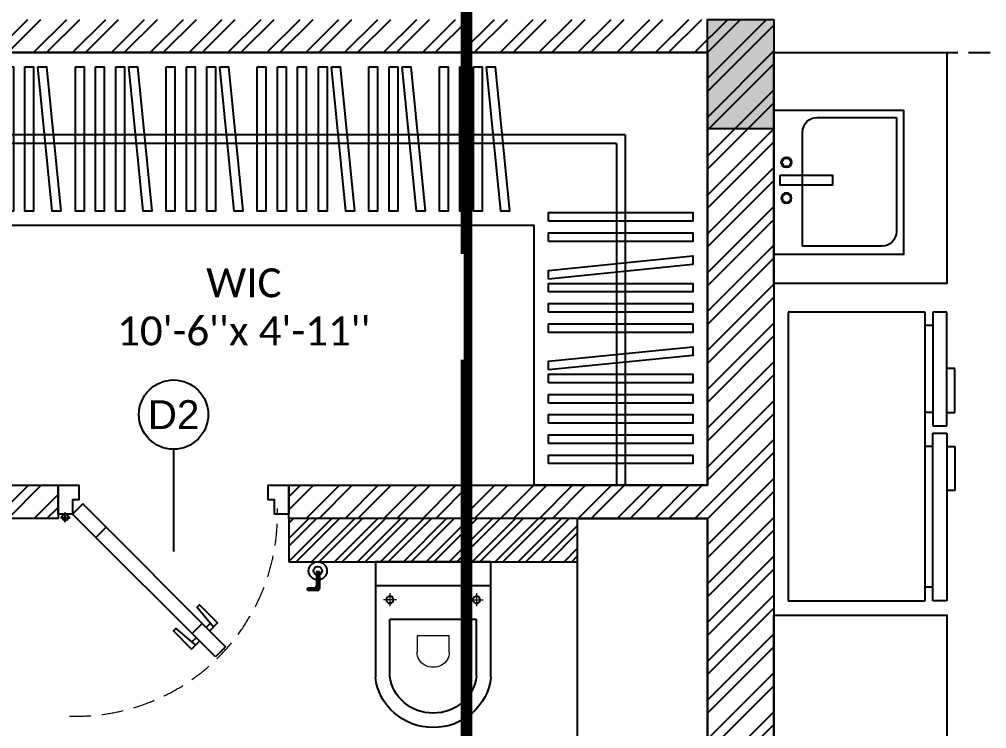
# Model space of a CAD drawing. Header units: millimetres. Extents: x -620 to 116137, y -21481 to 17722.
# Drawn here: x 5926 to 9278, y 2287 to 4745 of the extents above; entities that cross this region are included whole.
import ezdxf
from ezdxf.enums import TextEntityAlignment as Align

# ---------------------------------------------------------------- set-up
doc = ezdxf.new("R2010")
doc.units = ezdxf.units.MM
doc.header["$LTSCALE"] = 150
doc.linetypes.add('1625_East Villa$0$DASHED', pattern=[0.75, 0.5, -0.25])
doc.linetypes.add('1625E_Roof Plan$0$DASHED', pattern=[0.75, 0.5, -0.25])
for name, color, linetype in [('1625_East Villa$0$ad-Door', 11, 'Continuous'), ('1625_East Villa$0$ad-Furniture', 8, 'Continuous'), ('1625_East Villa$0$ad-Ledge wall', 6, 'Continuous'), ('1625_East Villa$0$ad-Text main', 7, 'Continuous'), ('1625_East Villa$0$ad-Text Main_Door&window Label', 7, 'Continuous'), ('1625_East Villa$0$ad-Toilet fixtures', 8, 'Continuous'), ('1625_East Villa$0$ad-Wall', 240, 'Continuous'), ('1625_East Villa$0$ad-Wall hatch', 8, 'Continuous'), ('1625E_Columns$0$ad-Column', 3, 'Continuous'), ('1625E_Columns$0$ad-Column Hatch', 125, 'Continuous')]:
    doc.layers.add(name, color=color, linetype=linetype)
doc.layers.add('1625E_Roof Plan$0$ad-Primary Roof', color=5, linetype='Continuous', true_color=0x0000ff)
doc.styles.add('1625_East Villa$0$New Text Style', font='arial.ttf', dxfattribs={"height": 100})
doc.styles.add('1625_East Villa$1$Standard', font='calibril.ttf')

# ---------------------------------------------------------------- blocks, each defined once
blk = doc.blocks.new('1625_East Villa$0$zw$3849')
at = {"layer": '1625_East Villa$0$ad-Text main', "insert": (6703.796731557697, 3747.816681519151), "char_height": 100, "width": 1424.19466972645, "attachment_point": 5, "style": '1625_East Villa$1$Standard', "bg_fill": 2}
blk.add_mtext("WIC\\P10'-6''x 4'-11''", dxfattribs=at)
blk = doc.blocks.new('*U158')
for p, q in [((25.0000059036538, -127.7631730592529), (24.99999398551881, -94.44736553418443)), ((8.342096242122352, -111.1052752888481), (41.65790377091616, -111.105263179792)), ((528.491062666346, -477.9640026320302), (513.583090399921, -492.8719856664759)), ((463.3193416887369, -543.1357236096445), (478.2273247231839, -528.2277513432183))]:
    blk.add_line(p, q)
for points in [[(50, -100), (0, -100), (0, 0), (71.42857142857247, 0), (71.42857142857247, -35.71428571428623), (71.42857142857247, -50), (50, -50)], [(750, -100), (750, -50), (728.5714285714275, -50), (728.5714285714275, -35.71428571428623), (728.5714285714275, 0), (800, 0), (800, -100)], [(50.00000000011277, -100.0000000027585), (130.8122035642893, -180.812203566935), (166.1675426236128, -145.4568645076063), (85.35533905943629, -64.64466094342983)], [(130.8122035642893, -180.812203566935), (464.1625432671865, -514.1625432698104), (499.5178823265177, -478.8072042104842), (166.1675426236128, -145.4568645076063)], [(544.97474683137, -594.974746833985), (464.1625432671865, -514.1625432698104), (499.5178823265177, -478.8072042104842), (580.3300858906929, -559.6194077746569)]]:
    blk.add_lwpolyline(points, close=True)
for points in [[(525.3620113717334, -504.6508981189847), (552.8461404387757, -477.166749275856), (490.0252287954676, -414.3458827808353), (482.1726203522089, -422.1984966990426), (539.1799339230577, -490.8329655939988)], [(490.0062371756908, -540.0066723150273), (462.5220883325666, -567.4908013820753), (399.7012218375387, -504.6698897387641), (407.5538357557507, -496.8172812955061), (476.1883046507093, -553.8245948663522)]]:
    blk.add_lwpolyline(points)
blk.add_circle((25, -111.1052691737841), 11.10526917378428)
at = {"color": 8, "linetype": '1625_East Villa$0$DASHED', "lineweight": 0}
blk.add_arc((62.07843624943052, -102.0784362494487), 698.2706971477724, 268.1880779259812, 1.811922074277338, dxfattribs=at)
at = {"layer": '1625_East Villa$0$ad-Text Main_Door&window Label'}
blk.add_line((400, 125), (400, -229.9999999999999), dxfattribs=at)
blk.add_circle((400.2822622975887, 244.9996680328548), 120, dxfattribs=at)
at = {"layer": '1625_East Villa$0$ad-Text Main_Door&window Label', "style": '1625_East Villa$0$New Text Style'}
blk.add_attdef('D1', text='', height=100, dxfattribs=at).set_placement((400.2822622975887, 244.9996680328548), align=Align.MIDDLE_CENTER)
blk = doc.blocks.new('1625_East Villa$0$zw$42B5')
at = {"layer": '1625_East Villa$0$ad-Wall hatch', "transparency": 33554610}
h = blk.add_hatch(dxfattribs=at)
h.set_pattern_fill('ANSI32', color=256, scale=10)
h.set_pattern_definition([(45, (-1040635.140901814, 674820.02437918), (-67.35192090801866, 67.35192090801866), []), (45, (-1040590.239601813, 674820.02437918), (-67.35192090801866, 67.35192090801866), [])])
h.paths.add_polyline_path([(12120, 13620), (12120, 10220), (11890, 10220), (11890, 13390), (7240, 13390), (7240, 8645), (4245, 8645), (4245, 8875), (4445, 8875), (4445, 9370), (4560, 9370), (4560, 8760), (7010, 8760), (7010, 10500), (6360, 10500), (6360, 10615), (7010, 10615), (7010, 13390), (4560, 13390), (4560, 10615), (5560, 10615), (5560, 10500), (4445, 10500), (4445, 13390), (230, 13390), (230, 8875), (3345, 8875), (3345, 8645), (3060, 8645), (3060, 4745), (3345.000000356697, 4745), (3345.000000356697, 4515), (230, 4515), (230, 230), (4995, 230), (4995, 3130), (6060, 3130), (6060, 3015), (5110, 3015), (5110, 230), (8310, 230.0000000000073), (8310, 3015.000000000007), (6860, 3015), (6860, 3130), (8310, 3130.000000000007), (8310, 4630.000000000007), (5110, 4630), (5110, 3930), (4995, 3930), (4995, 4515), (4245, 4515), (4245, 4745), (8540, 4745.000000000007), (8540, 230.0000000000073), (9240, 230.0000000000073), (9240, 7.275957614183426e-12), (0, 0), (0, 4745), (2830, 4745), (2830, 8645), (0, 8645), (0, 13620)])
at = {"layer": '1625_East Villa$0$ad-Wall hatch'}
h = blk.add_hatch(dxfattribs=at)
h.set_pattern_fill('ANSI32', color=256, scale=149.9999999999999, angle=179.9999999999999)
h.set_pattern_definition([(44.99999999999985, (54228.00381426697, -6007.237460989194), (-39.77475644174321, 39.77475644174339), []), (44.99999999999985, (54254.52031851697, -6007.237460989194), (-39.77475644174321, 39.77475644174339), [])])
h.paths.add_polyline_path([(6860, 2865.000000001746), (7860, 2865.000000001744), (7860, 3014.999999999882), (6860, 3014.999999999884)])
at = {"layer": '1625_East Villa$0$ad-Ledge wall'}
blk.add_lwpolyline([(6859.999999999999, 2865.000000001748), (7859.999999999999, 2865.000000001746), (7859.999999999999, 3014.999999999884), (6859.999999999999, 3014.999999999885)], close=True, dxfattribs=at)
at = {"layer": '1625_East Villa$0$ad-Wall'}
for points in [[(3345.000000356697, 4745), (3345.000000356697, 4515), (230, 4515), (230, 230), (4995, 230), (4995, 3130), (6060, 3130), (6060, 3015), (5110, 3015), (5110, 230), (8310, 230.0000000000073), (8310, 3015.000000000007), (6860, 3015), (6860, 3130), (8310, 3130.000000000007), (8310, 4630.000000000007), (5110, 4630), (5110, 3930), (4995, 3930), (4995, 4515), (4245, 4515), (4245, 4745)], [(8540, 4745.000000000007), (8540, 230.0000000000073), (9240, 230.0000000000073), (9240, 7.275957614183426e-12), (0, 0), (0, 4745)]]:
    blk.add_lwpolyline(points, dxfattribs=at)
at = {"layer": '1625_East Villa$0$ad-Door', "ltscale": 5, "rotation": 359.9999999999999}
blk.add_blockref('*U158', (6060, 3130), dxfattribs=at).add_auto_attribs({'D1': 'D2'})
blk = doc.blocks.new('1625E_Roof Plan')
at = {"layer": '1625E_Roof Plan$0$ad-Primary Roof', "linetype": '1625E_Roof Plan$0$DASHED', "ltscale": 2, "const_width": 40}
blk.add_lwpolyline([(7474.999999999998, 9769.999999999829), (7474.99999999999, 2254.999999999714)], dxfattribs=at)
blk = doc.blocks.new('1625E_Columns$0$zw$6AA0')
at = {"layer": '1625E_Columns$0$ad-Column Hatch', "transparency": 33554687}
h = blk.add_hatch(color=256, dxfattribs=at)
h.dxf.hatch_style = 1
h.paths.add_polyline_path([(0, -230), (380, -230), (380, -1.837589179356682e-14), (0, 0)])
at = {"layer": '1625E_Columns$0$ad-Column'}
blk.add_lwpolyline([(0, -230), (380, -230), (380, -1.837589179356682e-14), (0, 0)], close=True, dxfattribs=at)
blk = doc.blocks.new('1625E_Columns')
at = {"layer": '1625E_Columns$0$ad-Column', "xscale": -1, "rotation": 90}
blk.add_blockref('1625E_Columns$0$zw$6AA0', (8309.999999999953, 4744.999999999953), dxfattribs=at)
blk = doc.blocks.new('1625_East Villa$0$6 U T S R N_Typical Floor Plan$0$3BHK+_A$0$ad_Commode')
for p, q in [((399.6706008182064, 200), (4.620233085006475e-10, 200)), ((4.620233085006475e-10, 200), (-4.620233085006475e-10, -200)), ((81.74245162542411, -200), (81.74245162542411, 200)), ((396.4633567371893, 150), (199.8481814884817, 150)), ((199.8481814884817, 150), (199.8481814875568, -150.0379546649801)), ((396.4633567371893, -150.0379546649801), (199.8481814884817, -150.0379546649801)), ((-4.620233085006475e-10, -200), (399.6706008182064, -200))]:
    blk.add_line(p, q)
at = {"lineweight": 9}
for p, q in [((131.7044969985382, 127.4423358831591), (131.7044969985382, 172.633573446803)), ((109.1086804683109, 150.037954664982), (154.3003135277486, 150.037954664982)), ((313.4328951211735, 55.11006852844548), (256.4352995517054, 55.11006852844548)), ((256.4352995517054, 55.11006852844548), (256.4352995507813, -55.11006852844548)), ((256.4352995507813, -55.11006852844548), (313.4328951202494, -55.11006852844548)), ((131.7044969985391, -127.4423358831591), (131.7044969985391, -172.633573446803)), ((109.1086804683109, -150.0379546649801), (154.3003135277486, -150.0379546649801))]:
    blk.add_line(p, q, dxfattribs=at)
at = {"extrusion": (0, 0, -1)}
for centre, major_axis, ratio, start_param, end_param in [((379.8182030539838, 0), (-1.522057559542006e-10, 201.0454117741172), 0.9695551076431269, 0.1020234435208858, 3.039569210070464), ((131.7044969974286, 150.037954664982), (-8.693085949489308, 8.693085949489307), 0.999999999979092, 0.7853981634079023, 7.068583470587487), ((379.879671969471, -0.01897733249094813), (-7.548545559496346e-12, 151.0112413385082), 0.9595384438136876, 0.1146996409989267, 3.026893012590963), ((131.7044969974295, -150.0379546649801), (-8.693085949582546, -8.693085949582548), 0.9999999999576415, 2.356194490171165, 8.639379797350752)]:
    blk.add_ellipse(centre, major_axis=major_axis, ratio=ratio, start_param=start_param, end_param=end_param, dxfattribs=at)
at = {"lineweight": 9, "extrusion": (0, 0, -1)}
blk.add_ellipse((316.690741664949, 7.275957614183426e-12), major_axis=(2.687571908795546e-09, 55.23163606025807), ratio=0.8895124107890985, start_param=-0.06636047751317187, end_param=3.207953131012426, dxfattribs=at)
blk = doc.blocks.new('1625_East Villa$0$Typical floor plan$0$239E All Floor Plans$0$ad_Faucet')
at = {"ltscale": 25}
h = blk.add_hatch(dxfattribs=at)
h.set_pattern_fill('ANSI31', color=256, style=0)
h.set_pattern_definition([(45, (608.5188785076592, -980.8487081915013), (-0.0883883476483184, 0.0883883476483185), [])])
h.paths.add_polyline_path([(1.788000405152098, 0.2334000000118976, -0.1018393670506735), (1.836037223870859, 0, -0.0826329934570578), (1.804187839641053, -0.1913999999960651), (2.475199593564178, -0.1913999999960651, 0.0386059238638351), (2.4900000000016, 0, 0.0471813937142705), (2.467926588147626, 0.2334000000118976)])
h.paths.add_polyline_path([(1.314099999965037, -0.1913999999960651), (1.804187839641053, -0.1913999999960651, 0.0826329934570578), (1.836037223870859, 0, 0.1018393670506735), (1.788000405152098, 0.2334000000118976), (1.314099999965037, 0.2334000000118976)])
h.paths.add_polyline_path([(2.467926588147626, 0.2334000000118977, -0.0471813937142705), (2.4900000000016, 0, -0.0386059238638351), (2.475199593564178, -0.1913999999960651), (3.297700000000987, -0.1913999999960651, -0.4142135623735685), (3.585700000001451, -0.4793999999960655), (3.585700000001451, -0.6449999999895227), (3.585700000001451, -1.182468144909289, -0.836395714057409), (3.920500000012906, -1.242599999997764), (3.920500000012906, -0.6449999999895227), (3.920500000012906, -0.0545999999885681, 0.4142135623735689), (3.632500000012906, 0.2334000000118976)])
for p, q in [((1.314099999965037, -0.1913999999960651), (1.314099999965037, 0.2334000000118976)), ((1.314099999965037, 0.2334000000118976), (3.632500000012441, 0.2334000000118976)), ((1.314099999965037, -0.1913999999960651), (3.297700000000987, -0.1913999999960651)), ((3.585700000001451, -0.479399999996531), (3.585700000001451, -0.6449999999895227)), ((3.585700000001451, -0.6449999999895227), (3.585700000001451, -1.274999999994179)), ((3.920500000012906, -0.05459999998856799), (3.920500000012906, -0.6449999999895227)), ((3.920500000012906, -0.6449999999895227), (3.920500000012906, -1.274999999994179))]:
    blk.add_line(p, q)
for centre, radius in [((1.2450000000008, 0), 1.2450000000008), ((1.2450000000008, 0), 0.5910372238700602), ((3.747700000012627, -1.242599999997764), 0.1728000000000065)]:
    blk.add_circle(centre, radius)
for centre in [(3.632500000012441, -0.05459999998856799), (3.297700000000987, -0.479399999996531)]:
    blk.add_arc(centre, 0.2880000000000001, 0, 90)
blk = doc.blocks.new('1625_East Villa$0$A$Cde641b5f')
at = {"layer": '1625_East Villa$0$ad-Furniture'}
for p, q in [((-285.0000000000009, -285), (-3200, -285)), ((-285.0000000000009, -285), (-285.0000000000009, -1500)), ((-315.0000000000009, -315.0000000000009), (-3200, -315.0000000000009)), ((-315.0000000000009, -315.0000000000009), (-315.0000000000009, -1500))]:
    blk.add_line(p, q, dxfattribs=at)
for points in [[(-9.094947017729282e-13, -1500), (-600, -1500), (-600, -600), (-3200.000000000001, -600), (-3200.000000000001, 0), (0, 0)], [(-3134.979908483801, -49.99999999813735), (-3104.979908483801, -49.99999999813735), (-3104.979908483801, -550.0000000018631), (-3134.979908483801, -549.9999999981378)], [(-3064.979908483801, -49.99999999813826), (-3034.979908483801, -49.99999999813826), (-3034.979908483801, -549.9999999981374), (-3064.979908483801, -549.9999999981374)], [(-2994.979908483801, -49.99999999813826), (-2964.979908483801, -49.99999999813826), (-2964.979908483801, -549.9999999981378), (-2994.979908483801, -549.9999999981378)], [(-2949.979908483801, -49.99999999813735), (-2919.979908483801, -49.99999999813735), (-2869.979908483801, -549.9999999981374), (-2899.979908483801, -549.9999999981374)], [(-2819.979908483801, -49.99999999813735), (-2789.979908483801, -49.99999999813735), (-2789.979908483801, -550.0000000018626), (-2819.979908483801, -549.9999999981374)], [(-2749.979908483801, -49.99999999813735), (-2719.979908483801, -49.99999999813735), (-2719.979908483801, -549.9999999981374), (-2749.979908483801, -549.9999999981374)], [(-2679.979908483801, -49.99999999813735), (-2649.979908483801, -49.99999999813735), (-2649.979908483801, -549.9999999981378), (-2679.979908483801, -549.9999999981378)], [(-2634.979908483801, -49.99999999813735), (-2604.979908483801, -49.99999999813735), (-2554.979908483801, -549.9999999981374), (-2584.979908483801, -549.9999999981374)], [(-2504.979908483801, -49.99999999813735), (-2474.979908483801, -49.99999999813735), (-2474.979908483801, -550.0000000018631), (-2504.979908483801, -549.9999999981378)], [(-2434.979908483801, -49.99999999813735), (-2404.979908483801, -49.99999999813735), (-2404.979908483801, -549.9999999981374), (-2434.979908483801, -549.9999999981374)], [(-2364.979908483801, -49.99999999813735), (-2334.979908483801, -49.99999999813735), (-2334.979908483801, -549.9999999981374), (-2364.979908483801, -549.9999999981374)], [(-2319.979908483801, -49.99999999813735), (-2289.979908483801, -49.99999999813735), (-2239.979908483801, -549.9999999981378), (-2269.979908483801, -549.9999999981378)], [(-2189.979908483801, -49.99999999813735), (-2159.979908483801, -49.99999999813735), (-2159.979908483801, -549.9999999981374), (-2189.979908483801, -549.9999999981374)], [(-2119.979908483801, -49.99999999813826), (-2089.979908483801, -49.99999999813826), (-2089.979908483801, -550.0000000018631), (-2119.979908483801, -549.9999999981374)], [(-2049.979908483801, -49.99999999813735), (-2019.979908483801, -49.99999999813735), (-2019.979908483801, -549.9999999981378), (-2049.979908483801, -549.9999999981378)], [(-2004.979908483801, -49.99999999813735), (-1974.979908483801, -49.99999999813735), (-1924.979908483801, -549.9999999981374), (-1954.979908483801, -549.9999999981374)], [(-1874.979908483801, -49.99999999813735), (-1844.979908483801, -49.99999999813735), (-1844.979908483801, -549.9999999981374), (-1874.979908483801, -549.9999999981374)], [(-1804.979908483801, -49.99999999813735), (-1774.979908483801, -49.99999999813735), (-1774.979908483801, -550.0000000018631), (-1804.979908483801, -549.9999999981378)], [(-1734.979908483801, -49.99999999813735), (-1704.979908483801, -49.99999999813735), (-1704.979908483801, -549.9999999981374), (-1734.979908483801, -549.9999999981374)], [(-1689.979908483801, -49.99999999813826), (-1659.979908483801, -49.99999999813826), (-1609.979908483801, -549.9999999981378), (-1639.979908483801, -549.9999999981378)], [(-1559.979908483801, -49.99999999813735), (-1529.979908483801, -49.99999999813735), (-1529.979908483801, -549.9999999981378), (-1559.979908483801, -549.9999999981378)], [(-1489.979908483801, -49.99999999813735), (-1459.979908483801, -49.99999999813735), (-1459.979908483801, -550.0000000018626), (-1489.979908483801, -549.9999999981374)], [(-1419.979908483801, -49.99999999813735), (-1389.979908483801, -49.99999999813735), (-1389.979908483801, -549.9999999981374), (-1419.979908483801, -549.9999999981374)], [(-1347.736956648296, -49.99999999813735), (-1317.736956648296, -49.99999999813735), (-1317.736956648296, -549.9999999981378), (-1347.736956648296, -549.9999999981378)], [(-1302.736956648296, -49.99999999813735), (-1272.736956648296, -49.99999999813735), (-1222.736956648296, -549.9999999981374), (-1252.736956648296, -549.9999999981374)], [(-1172.736956648296, -49.99999999813735), (-1142.736956648296, -49.99999999813735), (-1142.736956648296, -549.9999999981378), (-1172.736956648296, -549.9999999981378)], [(-1102.736956648296, -49.99999999813735), (-1072.736956648296, -49.99999999813735), (-1072.736956648296, -550.0000000018626), (-1102.736956648296, -549.9999999981378)], [(-1057.736956648296, -50.00000000186265), (-1027.736956648296, -50.00000000186265), (-977.7369566482957, -550.0000000018626), (-1007.736956648296, -550.0000000018626)], [(-927.7369566482957, -50.00000000186265), (-897.7369566482957, -50.00000000186265), (-897.7369566482957, -550.0000000018631), (-927.7369566482957, -550.0000000018631)], [(-857.7369566482957, -50.00000000186265), (-827.7369566482957, -50.00000000186265), (-827.7369566482957, -550.0000000055879), (-857.7369566482957, -550.0000000018631)], [(-810.4940048130229, -49.99999999813826), (-780.4940048130229, -49.99999999813826), (-780.4940048130229, -549.9999999981374), (-810.4940048130229, -549.9999999981374)], [(-765.4940048130229, -49.99999999813826), (-735.4940048130229, -49.99999999813826), (-685.4940048130229, -549.9999999981378), (-715.4940048130229, -549.9999999981378)], [(-550, -585), (-550, -555), (-49.99999999627562, -555), (-50.00000000000091, -585)], [(-550, -655), (-550, -625), (-50.00000000000091, -625), (-50.00000000000091, -655)], [(-550.0000000000009, -785), (-550.0000000000009, -755), (-50.00000000000091, -705), (-50.00000000000091, -735)], [(-550, -830), (-550, -800), (-50.00000000000091, -800), (-50.00000000000091, -830)], [(-550, -900), (-550, -870), (-49.99999999627471, -870), (-50, -900)], [(-550, -970), (-550, -940), (-50, -940), (-50, -970)], [(-550, -1100), (-550, -1070), (-50, -1020), (-50, -1050)], [(-550.0000000000009, -1145), (-550.0000000000009, -1115), (-50, -1115), (-50, -1145)], [(-550.0000000000009, -1215), (-550.0000000000009, -1185), (-49.99999999627471, -1185), (-50, -1215)], [(-550, -1285), (-550, -1255), (-50, -1255), (-49.99999999999909, -1285)], [(-550, -1355), (-550, -1325), (-49.99999999999909, -1325), (-50.00000000000091, -1355)], [(-550, -1425), (-550, -1395), (-50.00000000000091, -1395), (-50.00000000000091, -1425)]]:
    blk.add_lwpolyline(points, close=True, dxfattribs=at)
blk = doc.blocks.new('1625_East Villa$0$3BHK+_A$0$ad_Fridge')
for p, q in [((-9.331415640190244e-10, 1000.925925925978), (0, 0)), ((474.7426482578248, 1000.925925925978, -4.894828458731665e-08), (-9.331415640190244e-10, 1000.925925925978)), ((474.742648258758, 0, -4.894828458731668e-08), (474.7426482578248, 1000.925925925978, -4.894828458731668e-08)), ((502.1642563927271, 1000.925925925978, -4.895005478867477e-08), (502.1642563936603, 606.8613889605112, -4.895005478867477e-08)), ((550.5092592583551, 1000.925925925978, -4.895317569935626e-08), (502.1642563927271, 1000.925925925978, -4.895005478867477e-08)), ((550.5092592592882, 606.8613889605112, -4.895328725626603e-08), (550.5092592583551, 1000.925925925978, -4.895328725626603e-08)), ((502.1642563927271, 954.4120030318809, -4.895006795644052e-08), (474.7426482578248, 954.4120030318809, -4.894829775508238e-08)), ((502.1642563936603, 954.4120030318809, -4.895006795644057e-08), (474.7426482587562, 954.4120030318809, -4.894829775508245e-08)), ((577.8648706004678, 805.7599844047727, -4.895499689040349e-08), (550.5092592583551, 805.7599844047727, -4.895323094946703e-08)), ((577.8648706004678, 653.3753118546083, -4.895504002943672e-08), (577.8648706004678, 805.7599844047727, -4.895504002943672e-08)), ((502.1642563936603, 653.3753118546083, -4.895015317781884e-08), (474.7426482587562, 653.3753118546083, -4.894838297646071e-08)), ((550.5092592592882, 653.3753118546083, -4.895327408850028e-08), (577.8648706004678, 653.3753118546083, -4.895504002943672e-08)), ((502.1642563936603, 606.8613889605112, -4.895016634558454e-08), (550.5092592592882, 606.8613889605112, -4.895328725626603e-08)), ((502.1642563936603, 0, -4.895005478867481e-08), (502.1642563936603, 581.4378704322971, -4.895005478867481e-08)), ((502.1642563936603, 581.4378704322971, -4.895017354280456e-08), (550.5092592592882, 581.4378704322971, -4.8953294453486e-08)), ((550.5092592592882, 581.4378704322971, -4.8953294453486e-08), (550.5092592592882, 0, -4.8953294453486e-08)), ((502.1642563936603, 534.9239475382001, -4.895018671057026e-08), (474.7426482587562, 534.9239475382001, -4.894841650921213e-08)), ((550.5092592592882, 534.9239475382001, -4.895330762125171e-08), (577.8648706004678, 534.9239475382001, -4.895507356218815e-08)), ((577.8648706004678, 534.9239475382001, -4.895507356218815e-08), (577.8648706004678, 382.5392749880357, -4.895507356218815e-08)), ((577.8648706004678, 382.5392749880357, -4.895511670122137e-08), (550.5092592583551, 382.5392749880357, -4.895335076028488e-08)), ((502.1642563936603, 46.51392289409705, -4.895004162090907e-08), (474.742648258758, 46.51392289409705, -4.894827141955094e-08)), ((0, 0), (474.742648258758, 0, -4.894828458731668e-08)), ((550.5092592592882, 0, -4.895317569935626e-08), (502.1642563936603, 0, -4.895005478867481e-08))]:
    blk.add_line(p, q)
blk = doc.blocks.new('1625_East Villa$0$A$C1298c744')
for points in [[(-6.984919309616089e-10, -250.0000001788139), (-450.0000003494788, -250.0000001788139), (-450.0000003480818, 250.0000001788139), (6.984919309616089e-10, 250.0000001788139)], [(-22.05000001750886, -24.38716136303265), (-203.94765408081, -24.38716136303265), (-203.94765408081, 9.702923000615556), (-22.05000001750886, 9.702923000615556)]]:
    blk.add_lwpolyline(points, close=True)
blk.add_lwpolyline([(-425.0000003494788, -225.0000001788139), (-425.0000003494788, 171.0905248516938, -0.41421356237323), (-375.0000003494788, 221.0905248516938), (-100.0000000002328, 221.0905248515483), (-100.0000000002328, -175.0000001789303, -0.41421356237323), (-150.0000000002328, -225.0000001789303)], format="xyb", close=True)
at = {"extrusion": (0, 0, -1)}
blk.add_ellipse((-44.10000003513414, 54.57423787211883), major_axis=(-12.64502198951117, 12.64502198951119), ratio=0.9999999999436823, dxfattribs=at)
blk.add_ellipse((-44.10000003513414, 54.57423787211883), major_axis=(-10.50926560093103, -10.50926560093103), ratio=0.9999999999745567, start_param=4.71238898038469, end_param=10.99557428756428, dxfattribs=at)
for major_axis, ratio, start_param, end_param in [((-12.64502198926472, -12.6450219892647), 0.9999999999421003, 4.712388980384635, 10.99557428756422), ((-10.50926560093103, -10.50926560093103), 0.9999999999787539, 3.141592653589793, 9.42477796076938)]:
    blk.add_ellipse((-44.10000003513414, -69.25847623543814), major_axis=major_axis, ratio=ratio, start_param=start_param, end_param=end_param)
blk = doc.blocks.new('1625_East Villa$0$zw$2927')
at = {"layer": '1625_East Villa$0$ad-Furniture'}
for points in [[(-3580.000000000004, -8990.000000000062), (-2980.000000000004, -8990.000000000062), (-2980.000000000004, -9790.000000178876), (-3580.000000000004, -9790.000000178876)], [(-3580.000000000004, -10940.00000017888), (-2980.000000000004, -10940.00000017888), (-2980.000000000004, -13390.00000000006), (-3580.000000000004, -13390.00000000006)]]:
    blk.add_lwpolyline(points, close=True, dxfattribs=at)
at = {"layer": '1625_East Villa$0$ad-Furniture', "linetype": '1625_East Villa$0$DASHED'}
blk.add_lwpolyline([(-3580.000000000004, -8989.999999999938), (-230.0000000000036, -8989.99999999993)], dxfattribs=at)
at = {"layer": '1625_East Villa$0$ad-Toilet fixtures'}
blk.add_lwpolyline([(-3810.000000000004, -12404.99999999982), (-4260, -12404.99999999982), (-4260.000000000004, -10605.00000000005), (-3810.000000000004, -10605.00000000005)], close=True, dxfattribs=at)
at = {"layer": '1625_East Villa$0$ad-Furniture'}
blk.add_blockref('1625_East Villa$0$A$Cde641b5f', (-3810.000000000004, -8990.000000000055), dxfattribs=at)
at = {"layer": '1625_East Villa$0$ad-Furniture', "rotation": 180}
blk.add_blockref('1625_East Villa$0$A$C1298c744', (-3580.000000000004, -9440.000000000062), dxfattribs=at)
at = {"layer": '1625_East Villa$0$ad-Furniture', "xscale": 0.9990749306197569, "yscale": 0.9990749306197569, "zscale": 0.9990749306197569}
blk.add_blockref('1625_East Villa$0$3BHK+_A$0$ad_Fridge', (-3529.999999999072, -10890.00000017888), dxfattribs=at)
at = {"layer": '1625_East Villa$0$ad-Toilet fixtures', "xscale": 25.39999999990691, "yscale": 25.39999999990691, "zscale": 25.39999999990691, "rotation": 270}
blk.add_blockref('1625_East Villa$0$Typical floor plan$0$239E All Floor Plans$0$ad_Faucet', (-5160.000000000004, -10754.99999999819), dxfattribs=at)
at = {"layer": '1625_East Villa$0$ad-Toilet fixtures', "rotation": 270}
blk.add_blockref('1625_East Villa$0$6 U T S R N_Typical Floor Plan$0$3BHK+_A$0$ad_Commode', (-4760.000000000004, -10754.99999999819), dxfattribs=at)
blk = doc.blocks.new('1625_East Villa')
blk.add_blockref('1625E_Roof Plan', (0, 0))
blk.add_blockref('1625E_Columns', (0, 0))
at = {"layer": '1625_East Villa$0$ad-Furniture'}
blk.add_blockref('1625_East Villa$0$zw$2927', (12120, 13619.99999999993), dxfattribs=at)
at = {"layer": '1625_East Villa$0$ad-Wall'}
blk.add_blockref('1625_East Villa$0$zw$42B5', (0, 0), dxfattribs=at)
at = {"layer": '1625_East Villa$0$ad-Text main'}
blk.add_blockref('1625_East Villa$0$zw$3849', (0, 0), dxfattribs=at)

msp = doc.modelspace()

# ---------------------------------------------------------------- block references
msp.add_blockref('1625_East Villa', (0, 0))

doc.saveas('drawing.dxf')
